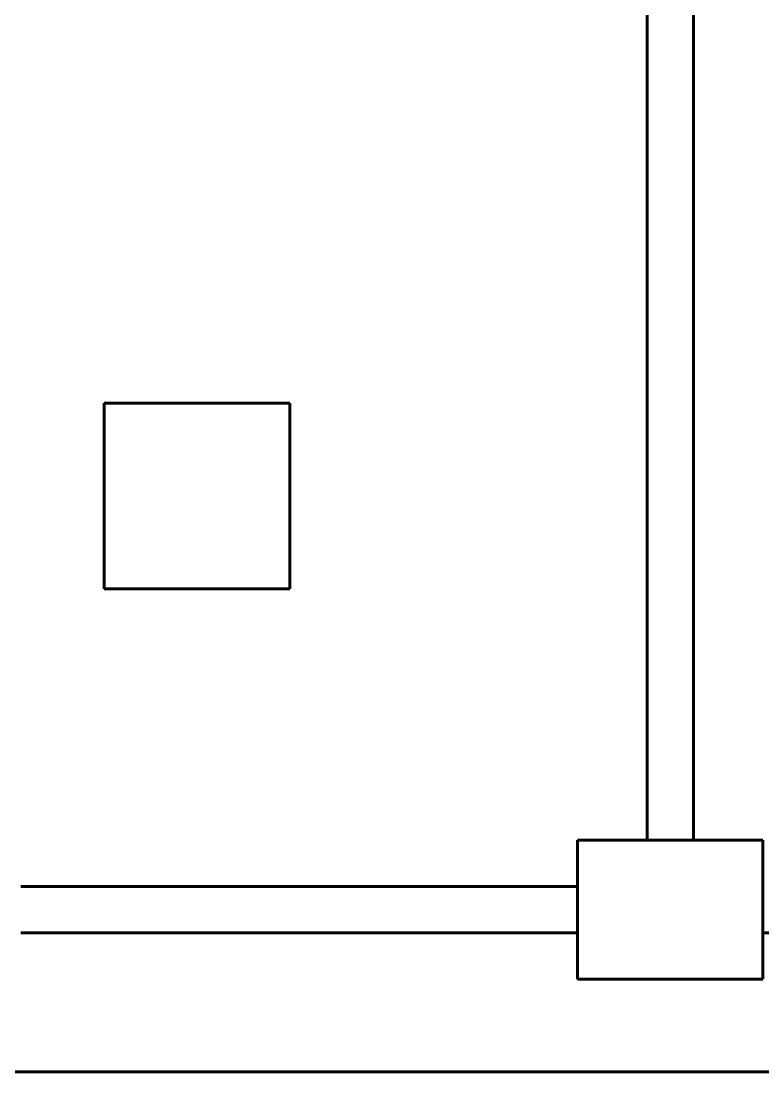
# Model space of a CAD drawing. Extents: x 0 to 297, y 0 to 292.
# Drawn here: x 140.64 to 148.64, y 67.02 to 78.35 of the extents above; entities that cross this region are included whole.
import ezdxf

# ---------------------------------------------------------------- set-up
doc = ezdxf.new("R2010")
doc.units = 0
doc.header["$MEASUREMENT"] = 0
doc.linetypes.add('K5LT_BASIC', pattern=[0])
doc.layers.add('Системный слой', color=7, linetype='Continuous')

# ---------------------------------------------------------------- blocks, each defined once
blk = doc.blocks.new('*U')
at = {"layer": 'Системный слой', "linetype": 'K5LT_BASIC', "lineweight": 60}
for p, q in [((143.54, 74.226), (141.54, 74.226)), ((141.54, 74.226), (141.54, 72.226)), ((143.54, 72.226), (143.54, 74.226)), ((141.54, 72.226), (143.54, 72.226)), ((148.642, 69.519), (146.642, 69.519)), ((146.642, 69.519), (146.642, 68.019)), ((148.642, 69.519), (146.642, 69.519)), ((146.642, 69.519), (146.642, 68.019)), ((148.642, 68.019), (148.642, 69.519)), ((148.642, 68.019), (148.642, 69.519)), ((146.642, 68.019), (148.642, 68.019)), ((146.642, 68.019), (148.642, 68.019))]:
    blk.add_line(p, q, dxfattribs=at)

msp = doc.modelspace()

# ---------------------------------------------------------------- linework, layer by layer
at = {"layer": 'Системный слой', "linetype": 'K5LT_BASIC', "lineweight": 60}
for p, q in [((147.392, 69.518), (147.392, 83.518)), ((147.892, 69.518), (147.892, 83.518)), ((146.642, 69.519), (146.642, 68.019)), ((146.642, 69.519), (148.642, 69.519)), ((148.642, 69.519), (146.642, 69.519)), ((146.642, 68.019), (146.642, 69.519)), ((146.642, 69.519), (146.642, 68.019)), ((146.642, 69.519), (148.642, 69.519)), ((147.142, 69.518), (146.642, 69.519)), ((148.642, 69.519), (146.642, 69.519)), ((148.642, 69.519), (148.642, 68.019)), ((148.642, 69.519), (148.642, 68.019)), ((148.642, 69.519), (148.642, 68.019)), ((148.642, 69.519), (148.642, 68.019)), ((140.642, 69.019), (146.642, 69.019)), ((146.642, 68.519), (140.642, 68.519)), ((154.642, 68.519), (148.642, 68.519)), ((148.642, 68.019), (146.642, 68.019)), ((146.642, 68.019), (148.642, 68.019)), ((148.642, 68.019), (146.642, 68.019)), ((146.642, 68.019), (148.642, 68.019)), ((147.892, 68.019), (147.142, 68.019)), ((147.892, 68.019), (147.142, 68.019)), ((135.642, 67.019), (178.642, 67.019))]:
    msp.add_line(p, q, dxfattribs=at)

# ---------------------------------------------------------------- block references
at = {"layer": 'Системный слой'}
msp.add_blockref('*U', (0, 0), dxfattribs=at)
msp.add_blockref('*U', (0, 0), dxfattribs=at)
msp.add_blockref('*U', (0, 0), dxfattribs=at)
msp.add_blockref('*U', (0, 0), dxfattribs=at)
msp.add_blockref('*U', (0, 0), dxfattribs=at)
msp.add_blockref('*U', (0, 0), dxfattribs=at)
msp.add_blockref('*U', (0, 0), dxfattribs=at)
msp.add_blockref('*U', (0, 0), dxfattribs=at)
msp.add_blockref('*U', (0, 0), dxfattribs=at)
msp.add_blockref('*U', (0, 0), dxfattribs=at)
msp.add_blockref('*U', (0, 0), dxfattribs=at)
msp.add_blockref('*U', (0, 0), dxfattribs=at)
msp.add_blockref('*U', (0, 0), dxfattribs=at)
msp.add_blockref('*U', (0, 0), dxfattribs=at)
msp.add_blockref('*U', (0, 0), dxfattribs=at)
msp.add_blockref('*U', (0, 0), dxfattribs=at)
msp.add_blockref('*U', (0, 0), dxfattribs=at)
msp.add_blockref('*U', (0, 0), dxfattribs=at)
msp.add_blockref('*U', (0, 0), dxfattribs=at)
msp.add_blockref('*U', (0, 0), dxfattribs=at)
msp.add_blockref('*U', (0, 0), dxfattribs=at)
msp.add_blockref('*U', (0, 0), dxfattribs=at)
msp.add_blockref('*U', (0, 0), dxfattribs=at)
msp.add_blockref('*U', (0, 0), dxfattribs=at)
msp.add_blockref('*U', (0, 0), dxfattribs=at)
msp.add_blockref('*U', (0, 0), dxfattribs=at)
msp.add_blockref('*U', (0, 0), dxfattribs=at)
msp.add_blockref('*U', (0, 0), dxfattribs=at)
msp.add_blockref('*U', (0, 0), dxfattribs=at)
msp.add_blockref('*U', (0, 0), dxfattribs=at)
msp.add_blockref('*U', (0, 0), dxfattribs=at)
msp.add_blockref('*U', (0, 0), dxfattribs=at)
msp.add_blockref('*U', (0, 0), dxfattribs=at)
msp.add_blockref('*U', (0, 0), dxfattribs=at)
msp.add_blockref('*U', (0, 0), dxfattribs=at)
msp.add_blockref('*U', (0, 0), dxfattribs=at)
msp.add_blockref('*U', (0, 0), dxfattribs=at)
msp.add_blockref('*U', (0, 0), dxfattribs=at)
msp.add_blockref('*U', (0, 0), dxfattribs=at)
msp.add_blockref('*U', (0, 0), dxfattribs=at)
msp.add_blockref('*U', (0, 0), dxfattribs=at)
msp.add_blockref('*U', (0, 0), dxfattribs=at)
msp.add_blockref('*U', (0, 0), dxfattribs=at)
msp.add_blockref('*U', (0, 0), dxfattribs=at)
msp.add_blockref('*U', (0, 0), dxfattribs=at)
msp.add_blockref('*U', (0, 0), dxfattribs=at)
msp.add_blockref('*U', (0, 0), dxfattribs=at)
msp.add_blockref('*U', (0, 0), dxfattribs=at)
msp.add_blockref('*U', (0, 0), dxfattribs=at)
msp.add_blockref('*U', (0, 0), dxfattribs=at)
msp.add_blockref('*U', (0, 0), dxfattribs=at)
msp.add_blockref('*U', (0, 0), dxfattribs=at)
msp.add_blockref('*U', (0, 0), dxfattribs=at)
msp.add_blockref('*U', (0, 0), dxfattribs=at)
msp.add_blockref('*U', (0, 0), dxfattribs=at)
msp.add_blockref('*U', (0, 0), dxfattribs=at)
msp.add_blockref('*U', (0, 0), dxfattribs=at)
msp.add_blockref('*U', (0, 0), dxfattribs=at)
msp.add_blockref('*U', (0, 0), dxfattribs=at)
msp.add_blockref('*U', (0, 0), dxfattribs=at)
msp.add_blockref('*U', (0, 0), dxfattribs=at)
msp.add_blockref('*U', (0, 0), dxfattribs=at)
msp.add_blockref('*U', (0, 0), dxfattribs=at)
msp.add_blockref('*U', (0, 0), dxfattribs=at)
msp.add_blockref('*U', (0, 0), dxfattribs=at)
msp.add_blockref('*U', (0, 0), dxfattribs=at)
msp.add_blockref('*U', (0, 0), dxfattribs=at)
msp.add_blockref('*U', (0, 0), dxfattribs=at)
msp.add_blockref('*U', (0, 0), dxfattribs=at)
msp.add_blockref('*U', (0, 0), dxfattribs=at)
msp.add_blockref('*U', (0, 0), dxfattribs=at)
msp.add_blockref('*U', (0, 0), dxfattribs=at)
msp.add_blockref('*U', (0, 0), dxfattribs=at)
msp.add_blockref('*U', (0, 0), dxfattribs=at)
msp.add_blockref('*U', (0, 0), dxfattribs=at)
msp.add_blockref('*U', (0, 0), dxfattribs=at)
msp.add_blockref('*U', (0, 0), dxfattribs=at)
msp.add_blockref('*U', (0, 0), dxfattribs=at)
msp.add_blockref('*U', (0, 0), dxfattribs=at)
msp.add_blockref('*U', (0, 0), dxfattribs=at)
msp.add_blockref('*U', (0, 0), dxfattribs=at)
msp.add_blockref('*U', (0, 0), dxfattribs=at)
msp.add_blockref('*U', (0, 0), dxfattribs=at)
msp.add_blockref('*U', (0, 0), dxfattribs=at)
msp.add_blockref('*U', (0, 0), dxfattribs=at)
msp.add_blockref('*U', (0, 0), dxfattribs=at)
msp.add_blockref('*U', (0, 0), dxfattribs=at)
msp.add_blockref('*U', (0, 0), dxfattribs=at)
msp.add_blockref('*U', (0, 0), dxfattribs=at)
msp.add_blockref('*U', (0, 0), dxfattribs=at)
msp.add_blockref('*U', (0, 0), dxfattribs=at)
msp.add_blockref('*U', (0, 0), dxfattribs=at)
msp.add_blockref('*U', (0, 0), dxfattribs=at)
msp.add_blockref('*U', (0, 0), dxfattribs=at)
msp.add_blockref('*U', (0, 0), dxfattribs=at)
msp.add_blockref('*U', (0, 0), dxfattribs=at)
msp.add_blockref('*U', (0, 0), dxfattribs=at)
msp.add_blockref('*U', (0, 0), dxfattribs=at)
msp.add_blockref('*U', (0, 0), dxfattribs=at)
msp.add_blockref('*U', (0, 0), dxfattribs=at)
msp.add_blockref('*U', (0, 0), dxfattribs=at)
msp.add_blockref('*U', (0, 0), dxfattribs=at)
msp.add_blockref('*U', (0, 0), dxfattribs=at)
msp.add_blockref('*U', (0, 0), dxfattribs=at)
msp.add_blockref('*U', (0, 0), dxfattribs=at)
msp.add_blockref('*U', (0, 0), dxfattribs=at)
msp.add_blockref('*U', (0, 0), dxfattribs=at)
msp.add_blockref('*U', (0, 0), dxfattribs=at)
msp.add_blockref('*U', (0, 0), dxfattribs=at)
msp.add_blockref('*U', (0, 0), dxfattribs=at)
msp.add_blockref('*U', (0, 0), dxfattribs=at)
msp.add_blockref('*U', (0, 0), dxfattribs=at)
msp.add_blockref('*U', (0, 0), dxfattribs=at)
msp.add_blockref('*U', (0, 0), dxfattribs=at)
msp.add_blockref('*U', (0, 0), dxfattribs=at)
msp.add_blockref('*U', (0, 0), dxfattribs=at)
msp.add_blockref('*U', (0, 0), dxfattribs=at)
msp.add_blockref('*U', (0, 0), dxfattribs=at)
msp.add_blockref('*U', (0, 0), dxfattribs=at)
msp.add_blockref('*U', (0, 0), dxfattribs=at)
msp.add_blockref('*U', (0, 0), dxfattribs=at)
msp.add_blockref('*U', (0, 0), dxfattribs=at)
msp.add_blockref('*U', (0, 0), dxfattribs=at)
msp.add_blockref('*U', (0, 0), dxfattribs=at)
msp.add_blockref('*U', (0, 0), dxfattribs=at)
msp.add_blockref('*U', (0, 0), dxfattribs=at)
msp.add_blockref('*U', (0, 0), dxfattribs=at)
msp.add_blockref('*U', (0, 0), dxfattribs=at)
msp.add_blockref('*U', (0, 0), dxfattribs=at)
msp.add_blockref('*U', (0, 0), dxfattribs=at)
msp.add_blockref('*U', (0, 0), dxfattribs=at)
msp.add_blockref('*U', (0, 0), dxfattribs=at)
msp.add_blockref('*U', (0, 0), dxfattribs=at)
msp.add_blockref('*U', (0, 0), dxfattribs=at)
msp.add_blockref('*U', (0, 0), dxfattribs=at)
msp.add_blockref('*U', (0, 0), dxfattribs=at)
msp.add_blockref('*U', (0, 0), dxfattribs=at)
msp.add_blockref('*U', (0, 0), dxfattribs=at)
msp.add_blockref('*U', (0, 0), dxfattribs=at)
msp.add_blockref('*U', (0, 0), dxfattribs=at)
msp.add_blockref('*U', (0, 0), dxfattribs=at)
msp.add_blockref('*U', (0, 0), dxfattribs=at)
msp.add_blockref('*U', (0, 0), dxfattribs=at)
msp.add_blockref('*U', (0, 0), dxfattribs=at)
msp.add_blockref('*U', (0, 0), dxfattribs=at)
msp.add_blockref('*U', (0, 0), dxfattribs=at)
msp.add_blockref('*U', (0, 0), dxfattribs=at)
msp.add_blockref('*U', (0, 0), dxfattribs=at)
msp.add_blockref('*U', (0, 0), dxfattribs=at)
msp.add_blockref('*U', (0, 0), dxfattribs=at)
msp.add_blockref('*U', (0, 0), dxfattribs=at)
msp.add_blockref('*U', (0, 0), dxfattribs=at)
msp.add_blockref('*U', (0, 0), dxfattribs=at)
msp.add_blockref('*U', (0, 0), dxfattribs=at)
msp.add_blockref('*U', (0, 0), dxfattribs=at)
msp.add_blockref('*U', (0, 0), dxfattribs=at)
msp.add_blockref('*U', (0, 0), dxfattribs=at)
msp.add_blockref('*U', (0, 0), dxfattribs=at)
msp.add_blockref('*U', (0, 0), dxfattribs=at)
msp.add_blockref('*U', (0, 0), dxfattribs=at)
msp.add_blockref('*U', (0, 0), dxfattribs=at)
msp.add_blockref('*U', (0, 0), dxfattribs=at)
msp.add_blockref('*U', (0, 0), dxfattribs=at)
msp.add_blockref('*U', (0, 0), dxfattribs=at)
msp.add_blockref('*U', (0, 0), dxfattribs=at)
msp.add_blockref('*U', (0, 0), dxfattribs=at)
msp.add_blockref('*U', (0, 0), dxfattribs=at)
msp.add_blockref('*U', (0, 0), dxfattribs=at)
msp.add_blockref('*U', (0, 0), dxfattribs=at)
msp.add_blockref('*U', (0, 0), dxfattribs=at)
msp.add_blockref('*U', (0, 0), dxfattribs=at)
msp.add_blockref('*U', (0, 0), dxfattribs=at)
msp.add_blockref('*U', (0, 0), dxfattribs=at)
msp.add_blockref('*U', (0, 0), dxfattribs=at)
msp.add_blockref('*U', (0, 0), dxfattribs=at)
msp.add_blockref('*U', (0, 0), dxfattribs=at)
msp.add_blockref('*U', (0, 0), dxfattribs=at)
msp.add_blockref('*U', (0, 0), dxfattribs=at)
msp.add_blockref('*U', (0, 0), dxfattribs=at)
msp.add_blockref('*U', (0, 0), dxfattribs=at)
msp.add_blockref('*U', (0, 0), dxfattribs=at)
msp.add_blockref('*U', (0, 0), dxfattribs=at)
msp.add_blockref('*U', (0, 0), dxfattribs=at)
msp.add_blockref('*U', (0, 0), dxfattribs=at)
msp.add_blockref('*U', (0, 0), dxfattribs=at)
msp.add_blockref('*U', (0, 0), dxfattribs=at)
msp.add_blockref('*U', (0, 0), dxfattribs=at)
msp.add_blockref('*U', (0, 0), dxfattribs=at)
msp.add_blockref('*U', (0, 0), dxfattribs=at)
msp.add_blockref('*U', (0, 0), dxfattribs=at)
msp.add_blockref('*U', (0, 0), dxfattribs=at)
msp.add_blockref('*U', (0, 0), dxfattribs=at)
msp.add_blockref('*U', (0, 0), dxfattribs=at)
msp.add_blockref('*U', (0, 0), dxfattribs=at)
msp.add_blockref('*U', (0, 0), dxfattribs=at)
msp.add_blockref('*U', (0, 0), dxfattribs=at)
msp.add_blockref('*U', (0, 0), dxfattribs=at)
msp.add_blockref('*U', (0, 0), dxfattribs=at)
msp.add_blockref('*U', (0, 0), dxfattribs=at)
msp.add_blockref('*U', (0, 0), dxfattribs=at)
msp.add_blockref('*U', (0, 0), dxfattribs=at)
msp.add_blockref('*U', (0, 0), dxfattribs=at)
msp.add_blockref('*U', (0, 0), dxfattribs=at)
msp.add_blockref('*U', (0, 0), dxfattribs=at)
msp.add_blockref('*U', (0, 0), dxfattribs=at)
msp.add_blockref('*U', (0, 0), dxfattribs=at)
msp.add_blockref('*U', (0, 0), dxfattribs=at)
msp.add_blockref('*U', (0, 0), dxfattribs=at)
msp.add_blockref('*U', (0, 0), dxfattribs=at)
msp.add_blockref('*U', (0, 0), dxfattribs=at)
msp.add_blockref('*U', (0, 0), dxfattribs=at)
msp.add_blockref('*U', (0, 0), dxfattribs=at)
msp.add_blockref('*U', (0, 0), dxfattribs=at)
msp.add_blockref('*U', (0, 0), dxfattribs=at)
msp.add_blockref('*U', (0, 0), dxfattribs=at)
msp.add_blockref('*U', (0, 0), dxfattribs=at)
msp.add_blockref('*U', (0, 0), dxfattribs=at)
msp.add_blockref('*U', (0, 0), dxfattribs=at)
msp.add_blockref('*U', (0, 0), dxfattribs=at)
msp.add_blockref('*U', (0, 0), dxfattribs=at)
msp.add_blockref('*U', (0, 0), dxfattribs=at)
msp.add_blockref('*U', (0, 0), dxfattribs=at)
msp.add_blockref('*U', (0, 0), dxfattribs=at)
msp.add_blockref('*U', (0, 0), dxfattribs=at)
msp.add_blockref('*U', (0, 0), dxfattribs=at)
msp.add_blockref('*U', (0, 0), dxfattribs=at)
msp.add_blockref('*U', (0, 0), dxfattribs=at)
msp.add_blockref('*U', (0, 0), dxfattribs=at)
msp.add_blockref('*U', (0, 0), dxfattribs=at)
msp.add_blockref('*U', (0, 0), dxfattribs=at)
msp.add_blockref('*U', (0, 0), dxfattribs=at)
msp.add_blockref('*U', (0, 0), dxfattribs=at)
msp.add_blockref('*U', (0, 0), dxfattribs=at)
msp.add_blockref('*U', (0, 0), dxfattribs=at)
msp.add_blockref('*U', (0, 0), dxfattribs=at)
msp.add_blockref('*U', (0, 0), dxfattribs=at)
msp.add_blockref('*U', (0, 0), dxfattribs=at)
msp.add_blockref('*U', (0, 0), dxfattribs=at)
msp.add_blockref('*U', (0, 0), dxfattribs=at)
msp.add_blockref('*U', (0, 0), dxfattribs=at)
msp.add_blockref('*U', (0, 0), dxfattribs=at)
msp.add_blockref('*U', (0, 0), dxfattribs=at)
msp.add_blockref('*U', (0, 0), dxfattribs=at)
msp.add_blockref('*U', (0, 0), dxfattribs=at)
msp.add_blockref('*U', (0, 0), dxfattribs=at)
msp.add_blockref('*U', (0, 0), dxfattribs=at)
msp.add_blockref('*U', (0, 0), dxfattribs=at)
msp.add_blockref('*U', (0, 0), dxfattribs=at)
msp.add_blockref('*U', (0, 0), dxfattribs=at)
msp.add_blockref('*U', (0, 0), dxfattribs=at)
msp.add_blockref('*U', (0, 0), dxfattribs=at)
msp.add_blockref('*U', (0, 0), dxfattribs=at)
msp.add_blockref('*U', (0, 0), dxfattribs=at)
msp.add_blockref('*U', (0, 0), dxfattribs=at)
msp.add_blockref('*U', (0, 0), dxfattribs=at)
msp.add_blockref('*U', (0, 0), dxfattribs=at)
msp.add_blockref('*U', (0, 0), dxfattribs=at)
msp.add_blockref('*U', (0, 0), dxfattribs=at)
msp.add_blockref('*U', (0, 0), dxfattribs=at)
msp.add_blockref('*U', (0, 0), dxfattribs=at)
msp.add_blockref('*U', (0, 0), dxfattribs=at)
msp.add_blockref('*U', (0, 0), dxfattribs=at)
msp.add_blockref('*U', (0, 0), dxfattribs=at)
msp.add_blockref('*U', (0, 0), dxfattribs=at)
msp.add_blockref('*U', (0, 0), dxfattribs=at)
msp.add_blockref('*U', (0, 0), dxfattribs=at)
msp.add_blockref('*U', (0, 0), dxfattribs=at)
msp.add_blockref('*U', (0, 0), dxfattribs=at)
msp.add_blockref('*U', (0, 0), dxfattribs=at)
msp.add_blockref('*U', (0, 0), dxfattribs=at)
msp.add_blockref('*U', (0, 0), dxfattribs=at)
msp.add_blockref('*U', (0, 0), dxfattribs=at)
msp.add_blockref('*U', (0, 0), dxfattribs=at)
msp.add_blockref('*U', (0, 0), dxfattribs=at)
msp.add_blockref('*U', (0, 0), dxfattribs=at)
msp.add_blockref('*U', (0, 0), dxfattribs=at)
msp.add_blockref('*U', (0, 0), dxfattribs=at)
msp.add_blockref('*U', (0, 0), dxfattribs=at)
msp.add_blockref('*U', (0, 0), dxfattribs=at)
msp.add_blockref('*U', (0, 0), dxfattribs=at)
msp.add_blockref('*U', (0, 0), dxfattribs=at)
msp.add_blockref('*U', (0, 0), dxfattribs=at)
msp.add_blockref('*U', (0, 0), dxfattribs=at)
msp.add_blockref('*U', (0, 0), dxfattribs=at)
msp.add_blockref('*U', (0, 0), dxfattribs=at)
msp.add_blockref('*U', (0, 0), dxfattribs=at)
msp.add_blockref('*U', (0, 0), dxfattribs=at)
msp.add_blockref('*U', (0, 0), dxfattribs=at)
msp.add_blockref('*U', (0, 0), dxfattribs=at)
msp.add_blockref('*U', (0, 0), dxfattribs=at)
msp.add_blockref('*U', (0, 0), dxfattribs=at)
msp.add_blockref('*U', (0, 0), dxfattribs=at)
msp.add_blockref('*U', (0, 0), dxfattribs=at)
msp.add_blockref('*U', (0, 0), dxfattribs=at)
msp.add_blockref('*U', (0, 0), dxfattribs=at)
msp.add_blockref('*U', (0, 0), dxfattribs=at)
msp.add_blockref('*U', (0, 0), dxfattribs=at)
msp.add_blockref('*U', (0, 0), dxfattribs=at)
msp.add_blockref('*U', (0, 0), dxfattribs=at)
msp.add_blockref('*U', (0, 0), dxfattribs=at)
msp.add_blockref('*U', (0, 0), dxfattribs=at)
msp.add_blockref('*U', (0, 0), dxfattribs=at)
msp.add_blockref('*U', (0, 0), dxfattribs=at)
msp.add_blockref('*U', (0, 0), dxfattribs=at)
msp.add_blockref('*U', (0, 0), dxfattribs=at)
msp.add_blockref('*U', (0, 0), dxfattribs=at)
msp.add_blockref('*U', (0, 0), dxfattribs=at)
msp.add_blockref('*U', (0, 0), dxfattribs=at)
msp.add_blockref('*U', (0, 0), dxfattribs=at)
msp.add_blockref('*U', (0, 0), dxfattribs=at)
msp.add_blockref('*U', (0, 0), dxfattribs=at)
msp.add_blockref('*U', (0, 0), dxfattribs=at)
msp.add_blockref('*U', (0, 0), dxfattribs=at)
msp.add_blockref('*U', (0, 0), dxfattribs=at)
msp.add_blockref('*U', (0, 0), dxfattribs=at)
msp.add_blockref('*U', (0, 0), dxfattribs=at)
msp.add_blockref('*U', (0, 0), dxfattribs=at)
msp.add_blockref('*U', (0, 0), dxfattribs=at)
msp.add_blockref('*U', (0, 0), dxfattribs=at)
msp.add_blockref('*U', (0, 0), dxfattribs=at)
msp.add_blockref('*U', (0, 0), dxfattribs=at)
msp.add_blockref('*U', (0, 0), dxfattribs=at)
msp.add_blockref('*U', (0, 0), dxfattribs=at)
msp.add_blockref('*U', (0, 0), dxfattribs=at)
msp.add_blockref('*U', (0, 0), dxfattribs=at)
msp.add_blockref('*U', (0, 0), dxfattribs=at)
msp.add_blockref('*U', (0, 0), dxfattribs=at)
msp.add_blockref('*U', (0, 0), dxfattribs=at)
msp.add_blockref('*U', (0, 0), dxfattribs=at)
msp.add_blockref('*U', (0, 0), dxfattribs=at)
msp.add_blockref('*U', (0, 0), dxfattribs=at)
msp.add_blockref('*U', (0, 0), dxfattribs=at)
msp.add_blockref('*U', (0, 0), dxfattribs=at)
msp.add_blockref('*U', (0, 0), dxfattribs=at)
msp.add_blockref('*U', (0, 0), dxfattribs=at)
msp.add_blockref('*U', (0, 0), dxfattribs=at)
msp.add_blockref('*U', (0, 0), dxfattribs=at)
msp.add_blockref('*U', (0, 0), dxfattribs=at)
msp.add_blockref('*U', (0, 0), dxfattribs=at)
msp.add_blockref('*U', (0, 0), dxfattribs=at)
msp.add_blockref('*U', (0, 0), dxfattribs=at)
msp.add_blockref('*U', (0, 0), dxfattribs=at)
msp.add_blockref('*U', (0, 0), dxfattribs=at)
msp.add_blockref('*U', (0, 0), dxfattribs=at)
msp.add_blockref('*U', (0, 0), dxfattribs=at)
msp.add_blockref('*U', (0, 0), dxfattribs=at)
msp.add_blockref('*U', (0, 0), dxfattribs=at)
msp.add_blockref('*U', (0, 0), dxfattribs=at)
msp.add_blockref('*U', (0, 0), dxfattribs=at)
msp.add_blockref('*U', (0, 0), dxfattribs=at)
msp.add_blockref('*U', (0, 0), dxfattribs=at)
msp.add_blockref('*U', (0, 0), dxfattribs=at)
msp.add_blockref('*U', (0, 0), dxfattribs=at)
msp.add_blockref('*U', (0, 0), dxfattribs=at)
msp.add_blockref('*U', (0, 0), dxfattribs=at)
msp.add_blockref('*U', (0, 0), dxfattribs=at)
msp.add_blockref('*U', (0, 0), dxfattribs=at)
msp.add_blockref('*U', (0, 0), dxfattribs=at)
msp.add_blockref('*U', (0, 0), dxfattribs=at)
msp.add_blockref('*U', (0, 0), dxfattribs=at)
msp.add_blockref('*U', (0, 0), dxfattribs=at)
msp.add_blockref('*U', (0, 0), dxfattribs=at)
msp.add_blockref('*U', (0, 0), dxfattribs=at)
msp.add_blockref('*U', (0, 0), dxfattribs=at)

doc.saveas('drawing.dxf')
